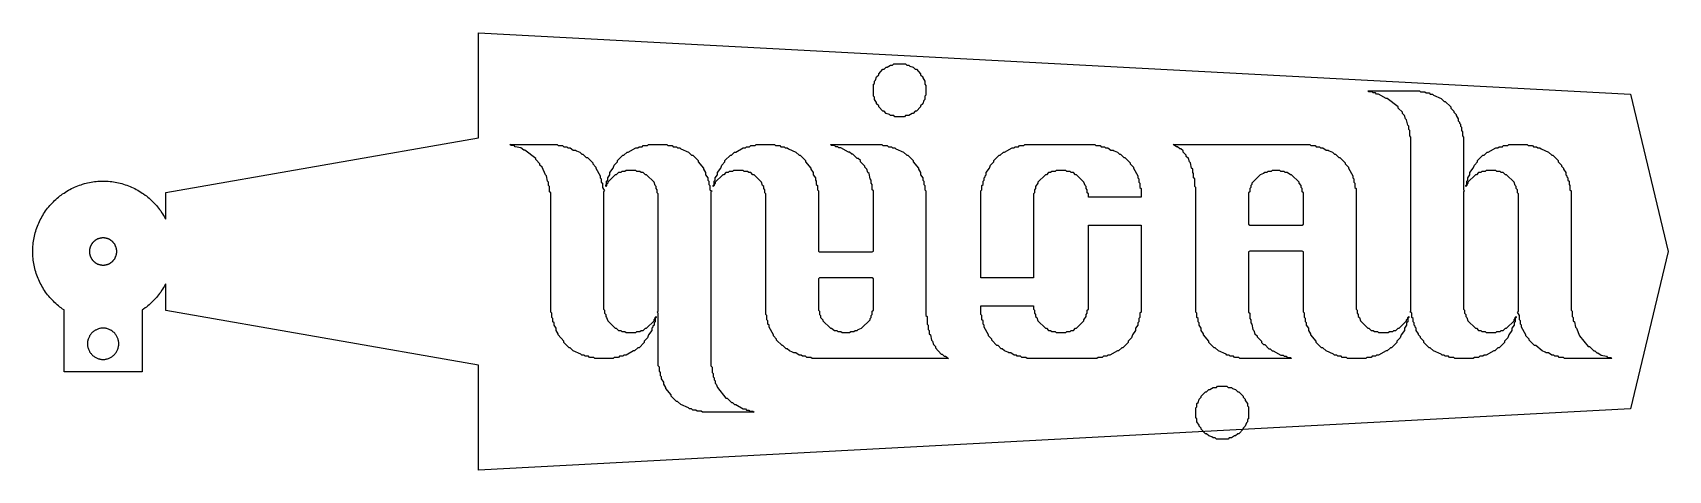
# Model space of a CAD drawing. Header units: millimetres. Extents: x -4 to 100, y -14 to 14.
import ezdxf

# ---------------------------------------------------------------- set-up
doc = ezdxf.new("R2010")
doc.units = ezdxf.units.MM
doc.layers.add('BLADE', color=7, linetype='Continuous')
doc.layers.add('NAME', color=1, linetype='Continuous')

msp = doc.modelspace()

# ---------------------------------------------------------------- linework, layer by layer
at = {"layer": 'BLADE'}
for points in [[(-2.5, -3.74), (-2.59, -3.68), (-2.68, -3.61), (-2.77, -3.55), (-2.85, -3.48), (-2.94, -3.41), (-3.02, -3.33), (-3.1, -3.26), (-3.18, -3.18), (-3.26, -3.1), (-3.33, -3.02), (-3.41, -2.94), (-3.48, -2.85), (-3.55, -2.77), (-3.61, -2.68), (-3.68, -2.59), (-3.74, -2.5), (-3.8, -2.41), (-3.86, -2.31), (-3.92, -2.22), (-3.97, -2.12), (-4.02, -2.02), (-4.07, -1.92), (-4.11, -1.82), (-4.16, -1.72), (-4.2, -1.62), (-4.24, -1.52), (-4.27, -1.41), (-4.31, -1.31), (-4.34, -1.2), (-4.37, -1.09), (-4.39, -0.99), (-4.41, -0.88), (-4.43, -0.77), (-4.45, -0.66), (-4.47, -0.55), (-4.48, -0.44), (-4.49, -0.33), (-4.49, -0.22), (-4.5, -0.11), (-4.5, 0), (-4.5, 0.11), (-4.49, 0.22), (-4.49, 0.33), (-4.48, 0.44), (-4.47, 0.55), (-4.45, 0.66), (-4.43, 0.77), (-4.41, 0.88), (-4.39, 0.99), (-4.37, 1.09), (-4.34, 1.2), (-4.31, 1.31), (-4.27, 1.41), (-4.24, 1.52), (-4.2, 1.62), (-4.16, 1.72), (-4.11, 1.82), (-4.07, 1.92), (-4.02, 2.02), (-3.97, 2.12), (-3.92, 2.22), (-3.86, 2.31), (-3.8, 2.41), (-3.74, 2.5), (-3.68, 2.59), (-3.61, 2.68), (-3.55, 2.77), (-3.48, 2.85), (-3.41, 2.94), (-3.33, 3.02), (-3.26, 3.1), (-3.18, 3.18), (-3.1, 3.26), (-3.02, 3.33), (-2.94, 3.41), (-2.85, 3.48), (-2.77, 3.55), (-2.68, 3.61), (-2.59, 3.68), (-2.5, 3.74), (-2.41, 3.8), (-2.31, 3.86), (-2.22, 3.92), (-2.12, 3.97), (-2.02, 4.02), (-1.92, 4.07), (-1.82, 4.11), (-1.72, 4.16), (-1.62, 4.2), (-1.52, 4.24), (-1.41, 4.27), (-1.31, 4.31), (-1.2, 4.34), (-1.09, 4.37), (-0.99, 4.39), (-0.88, 4.41), (-0.77, 4.43), (-0.66, 4.45), (-0.55, 4.47), (-0.44, 4.48), (-0.33, 4.49), (-0.22, 4.49), (-0.11, 4.5), (0, 4.5), (0.11, 4.5), (0.22, 4.49), (0.33, 4.49), (0.44, 4.48), (0.55, 4.47), (0.66, 4.45), (0.77, 4.43), (0.88, 4.41), (0.99, 4.39), (1.09, 4.37), (1.2, 4.34), (1.31, 4.31), (1.41, 4.27), (1.52, 4.24), (1.62, 4.2), (1.72, 4.16), (1.82, 4.11), (1.92, 4.07), (2.02, 4.02), (2.12, 3.97), (2.22, 3.92), (2.31, 3.86), (2.41, 3.8), (2.5, 3.74), (2.59, 3.68), (2.68, 3.61), (2.77, 3.55), (2.85, 3.48), (2.94, 3.41), (3.02, 3.33), (3.1, 3.26), (3.18, 3.18), (3.26, 3.1), (3.33, 3.02), (3.41, 2.94), (3.48, 2.85), (3.55, 2.77), (3.61, 2.68), (3.68, 2.59), (3.74, 2.5), (3.8, 2.41), (3.86, 2.31), (3.92, 2.22), (3.97, 2.12), (4, 2.06), (4, 3.78), (24, 7.26), (24, 13.99), (97.63, 10.07), (100.03, 0), (97.63, -10.07), (24, -13.99), (24, -7.26), (4, -3.78), (4, -2.06), (3.97, -2.12), (3.92, -2.22), (3.86, -2.31), (3.8, -2.41), (3.74, -2.5), (3.68, -2.59), (3.61, -2.68), (3.55, -2.77), (3.48, -2.85), (3.41, -2.94), (3.33, -3.02), (3.26, -3.1), (3.18, -3.18), (3.1, -3.26), (3.02, -3.33), (2.94, -3.41), (2.85, -3.48), (2.77, -3.55), (2.68, -3.61), (2.59, -3.68), (2.5, -3.74), (2.5, -3.74), (2.5, -7.7), (-2.5, -7.7), (-2.5, -3.74), (-2.5, -3.74)], [(0.87, 0.04), (0.87, 0.06), (0.87, 0.09), (0.86, 0.11), (0.86, 0.13), (0.86, 0.15), (0.85, 0.17), (0.85, 0.19), (0.84, 0.21), (0.84, 0.23), (0.83, 0.25), (0.83, 0.27), (0.82, 0.29), (0.81, 0.31), (0.8, 0.33), (0.8, 0.35), (0.79, 0.37), (0.78, 0.39), (0.77, 0.41), (0.76, 0.43), (0.75, 0.45), (0.74, 0.47), (0.72, 0.48), (0.71, 0.5), (0.7, 0.52), (0.69, 0.54), (0.67, 0.55), (0.66, 0.57), (0.64, 0.58), (0.63, 0.6), (0.62, 0.62), (0.6, 0.63), (0.58, 0.64), (0.57, 0.66), (0.55, 0.67), (0.54, 0.69), (0.52, 0.7), (0.5, 0.71), (0.48, 0.72), (0.47, 0.74), (0.45, 0.75), (0.43, 0.76), (0.41, 0.77), (0.39, 0.78), (0.37, 0.79), (0.35, 0.8), (0.33, 0.8), (0.31, 0.81), (0.29, 0.82), (0.27, 0.83), (0.25, 0.83), (0.23, 0.84), (0.21, 0.84), (0.19, 0.85), (0.17, 0.85), (0.15, 0.86), (0.13, 0.86), (0.11, 0.86), (0.09, 0.87), (0.06, 0.87), (0.04, 0.87), (0.02, 0.87), (0, 0.87), (-0.02, 0.87), (-0.04, 0.87), (-0.06, 0.87), (-0.09, 0.87), (-0.11, 0.86), (-0.13, 0.86), (-0.15, 0.86), (-0.17, 0.85), (-0.19, 0.85), (-0.21, 0.84), (-0.23, 0.84), (-0.25, 0.83), (-0.27, 0.83), (-0.29, 0.82), (-0.31, 0.81), (-0.33, 0.8), (-0.35, 0.8), (-0.37, 0.79), (-0.39, 0.78), (-0.41, 0.77), (-0.43, 0.76), (-0.45, 0.75), (-0.47, 0.74), (-0.48, 0.72), (-0.5, 0.71), (-0.52, 0.7), (-0.54, 0.69), (-0.55, 0.67), (-0.57, 0.66), (-0.58, 0.64), (-0.6, 0.63), (-0.62, 0.62), (-0.63, 0.6), (-0.64, 0.58), (-0.66, 0.57), (-0.67, 0.55), (-0.69, 0.54), (-0.7, 0.52), (-0.71, 0.5), (-0.72, 0.48), (-0.74, 0.47), (-0.75, 0.45), (-0.76, 0.43), (-0.77, 0.41), (-0.78, 0.39), (-0.79, 0.37), (-0.8, 0.35), (-0.8, 0.33), (-0.81, 0.31), (-0.82, 0.29), (-0.83, 0.27), (-0.83, 0.25), (-0.84, 0.23), (-0.84, 0.21), (-0.85, 0.19), (-0.85, 0.17), (-0.86, 0.15), (-0.86, 0.13), (-0.86, 0.11), (-0.87, 0.09), (-0.87, 0.06), (-0.87, 0.04), (-0.87, 0.02), (-0.87, 0), (-0.87, -0.02), (-0.87, -0.04), (-0.87, -0.06), (-0.87, -0.09), (-0.86, -0.11), (-0.86, -0.13), (-0.86, -0.15), (-0.85, -0.17), (-0.85, -0.19), (-0.84, -0.21), (-0.84, -0.23), (-0.83, -0.25), (-0.83, -0.27), (-0.82, -0.29), (-0.81, -0.31), (-0.8, -0.33), (-0.8, -0.35), (-0.79, -0.37), (-0.78, -0.39), (-0.77, -0.41), (-0.76, -0.43), (-0.75, -0.45), (-0.74, -0.47), (-0.72, -0.48), (-0.71, -0.5), (-0.7, -0.52), (-0.69, -0.54), (-0.67, -0.55), (-0.66, -0.57), (-0.64, -0.58), (-0.63, -0.6), (-0.62, -0.62), (-0.6, -0.63), (-0.58, -0.64), (-0.57, -0.66), (-0.55, -0.67), (-0.54, -0.69), (-0.52, -0.7), (-0.5, -0.71), (-0.48, -0.72), (-0.47, -0.74), (-0.45, -0.75), (-0.43, -0.76), (-0.41, -0.77), (-0.39, -0.78), (-0.37, -0.79), (-0.35, -0.8), (-0.33, -0.8), (-0.31, -0.81), (-0.29, -0.82), (-0.27, -0.83), (-0.25, -0.83), (-0.23, -0.84), (-0.21, -0.84), (-0.19, -0.85), (-0.17, -0.85), (-0.15, -0.86), (-0.13, -0.86), (-0.11, -0.86), (-0.09, -0.87), (-0.06, -0.87), (-0.04, -0.87), (-0.02, -0.87), (0, -0.87), (0.02, -0.87), (0.04, -0.87), (0.06, -0.87), (0.09, -0.87), (0.11, -0.86), (0.13, -0.86), (0.15, -0.86), (0.17, -0.85), (0.19, -0.85), (0.21, -0.84), (0.23, -0.84), (0.25, -0.83), (0.27, -0.83), (0.29, -0.82), (0.31, -0.81), (0.33, -0.8), (0.35, -0.8), (0.37, -0.79), (0.39, -0.78), (0.41, -0.77), (0.43, -0.76), (0.45, -0.75), (0.47, -0.74), (0.48, -0.72), (0.5, -0.71), (0.52, -0.7), (0.54, -0.69), (0.55, -0.67), (0.57, -0.66), (0.58, -0.64), (0.6, -0.63), (0.62, -0.62), (0.63, -0.6), (0.64, -0.58), (0.66, -0.57), (0.67, -0.55), (0.69, -0.54), (0.7, -0.52), (0.71, -0.5), (0.72, -0.48), (0.74, -0.47), (0.75, -0.45), (0.76, -0.43), (0.77, -0.41), (0.78, -0.39), (0.79, -0.37), (0.8, -0.35), (0.8, -0.33), (0.81, -0.31), (0.82, -0.29), (0.83, -0.27), (0.83, -0.25), (0.84, -0.23), (0.84, -0.21), (0.85, -0.19), (0.85, -0.17), (0.86, -0.15), (0.86, -0.13), (0.86, -0.11), (0.87, -0.09), (0.87, -0.06), (0.87, -0.04), (0.87, -0.02), (0.87, 0), (0.87, 0.02), (0.87, 0.04)], [(1, -5.85), (1, -5.8), (0.99, -5.75), (0.98, -5.7), (0.97, -5.66), (0.96, -5.61), (0.94, -5.56), (0.92, -5.52), (0.9, -5.47), (0.88, -5.43), (0.86, -5.39), (0.83, -5.34), (0.8, -5.3), (0.77, -5.27), (0.74, -5.23), (0.71, -5.19), (0.67, -5.16), (0.63, -5.13), (0.6, -5.1), (0.56, -5.07), (0.51, -5.04), (0.47, -5.02), (0.43, -5), (0.38, -4.98), (0.34, -4.96), (0.29, -4.94), (0.24, -4.93), (0.2, -4.92), (0.15, -4.91), (0.1, -4.9), (0.05, -4.9), (0, -4.9), (-0.05, -4.9), (-0.1, -4.9), (-0.15, -4.91), (-0.2, -4.92), (-0.24, -4.93), (-0.29, -4.94), (-0.34, -4.96), (-0.38, -4.98), (-0.43, -5), (-0.47, -5.02), (-0.51, -5.04), (-0.56, -5.07), (-0.6, -5.1), (-0.63, -5.13), (-0.67, -5.16), (-0.71, -5.19), (-0.74, -5.23), (-0.77, -5.27), (-0.8, -5.3), (-0.83, -5.34), (-0.86, -5.39), (-0.88, -5.43), (-0.9, -5.47), (-0.92, -5.52), (-0.94, -5.56), (-0.96, -5.61), (-0.97, -5.66), (-0.98, -5.7), (-0.99, -5.75), (-1, -5.8), (-1, -5.85), (-1, -5.9), (-1, -5.95), (-1, -6), (-0.99, -6.05), (-0.98, -6.1), (-0.97, -6.14), (-0.96, -6.19), (-0.94, -6.24), (-0.92, -6.28), (-0.9, -6.33), (-0.88, -6.37), (-0.86, -6.41), (-0.83, -6.46), (-0.8, -6.5), (-0.77, -6.53), (-0.74, -6.57), (-0.71, -6.61), (-0.67, -6.64), (-0.63, -6.67), (-0.6, -6.7), (-0.56, -6.73), (-0.51, -6.76), (-0.47, -6.78), (-0.43, -6.8), (-0.38, -6.82), (-0.34, -6.84), (-0.29, -6.86), (-0.24, -6.87), (-0.2, -6.88), (-0.15, -6.89), (-0.1, -6.9), (-0.05, -6.9), (0, -6.9), (0.05, -6.9), (0.1, -6.9), (0.15, -6.89), (0.2, -6.88), (0.24, -6.87), (0.29, -6.86), (0.34, -6.84), (0.38, -6.82), (0.43, -6.8), (0.47, -6.78), (0.51, -6.76), (0.56, -6.73), (0.6, -6.7), (0.63, -6.67), (0.67, -6.64), (0.71, -6.61), (0.74, -6.57), (0.77, -6.53), (0.8, -6.5), (0.83, -6.46), (0.86, -6.41), (0.88, -6.37), (0.9, -6.33), (0.92, -6.28), (0.94, -6.24), (0.96, -6.19), (0.97, -6.14), (0.98, -6.1), (0.99, -6.05), (1, -6), (1, -5.95), (1, -5.9), (1, -5.85)]]:
    msp.add_lwpolyline(points, close=True, dxfattribs=at)
at = {"layer": 'NAME'}
for points in [[(50.53, 11.99), (51.29, 11.99), (51.36, 11.92), (51.49, 11.92), (51.56, 11.85), (51.77, 11.78), (51.91, 11.65), (51.98, 11.65), (52.25, 11.37), (52.25, 11.3), (52.39, 11.17), (52.39, 11.1), (52.52, 10.89), (52.52, 10.69), (52.59, 10.62), (52.59, 10), (52.52, 9.93), (52.52, 9.72), (52.46, 9.65), (52.39, 9.45), (52.25, 9.31), (52.25, 9.24), (51.98, 8.97), (51.91, 8.97), (51.77, 8.83), (51.7, 8.83), (51.49, 8.69), (51.29, 8.69), (51.22, 8.62), (50.6, 8.62), (50.53, 8.69), (50.33, 8.69), (50.26, 8.76), (50.05, 8.83), (49.91, 8.97), (49.84, 8.97), (49.57, 9.24), (49.57, 9.31), (49.43, 9.45), (49.43, 9.52), (49.3, 9.72), (49.3, 9.86), (49.23, 9.93), (49.23, 10.69), (49.3, 10.75), (49.3, 10.89), (49.36, 10.96), (49.43, 11.17), (49.57, 11.3), (49.57, 11.37), (49.84, 11.65), (49.91, 11.65), (50.05, 11.78), (50.12, 11.78), (50.33, 11.92), (50.46, 11.92), (50.53, 11.99)], [(80.84, 10.27), (84.13, 10.27), (84.2, 10.2), (84.48, 10.2), (84.55, 10.14), (84.75, 10.14), (84.82, 10.07), (84.96, 10.07), (85.03, 10), (85.51, 9.79), (85.72, 9.59), (85.78, 9.59), (86.13, 9.24), (86.13, 9.17), (86.33, 8.97), (86.33, 8.9), (86.47, 8.76), (86.47, 8.69), (86.61, 8.49), (86.61, 8.35), (86.68, 8.28), (86.68, 8.21), (86.75, 8.14), (86.75, 8.01), (86.81, 7.94), (86.81, 7.73), (86.88, 7.66), (86.88, 7.39), (86.95, 7.32), (86.95, 3.95), (87.02, 3.88), (86.95, 3.81), (86.95, -3.68), (87.02, -3.75), (87.02, -3.95), (87.09, -4.02), (87.09, -4.16), (87.16, -4.23), (87.23, -4.43), (87.71, -4.91), (87.78, -4.91), (87.91, -5.05), (88.05, -5.05), (88.12, -5.12), (88.33, -5.12), (88.39, -5.19), (89.01, -5.19), (89.08, -5.12), (89.29, -5.12), (89.36, -5.05), (89.49, -5.05), (89.63, -4.91), (89.7, -4.91), (90.18, -4.43), (90.18, -4.36), (90.25, -4.29), (90.25, -4.5), (90.18, -4.57), (90.18, -4.71), (90.04, -4.91), (90.04, -5.05), (89.84, -5.33), (89.77, -5.53), (89.56, -5.74), (89.56, -5.81), (89.22, -6.15), (89.15, -6.15), (88.94, -6.36), (88.88, -6.36), (88.39, -6.63), (88.26, -6.63), (88.19, -6.7), (87.98, -6.7), (87.91, -6.77), (87.64, -6.77), (87.57, -6.84), (86.4, -6.84), (86.33, -6.77), (86.06, -6.77), (85.99, -6.7), (85.78, -6.7), (85.72, -6.63), (85.58, -6.63), (85.51, -6.56), (85.03, -6.36), (84.82, -6.15), (84.75, -6.15), (84.41, -5.81), (84.41, -5.74), (84.2, -5.53), (84.2, -5.46), (84.07, -5.33), (84.07, -5.26), (83.93, -5.05), (83.93, -4.91), (83.86, -4.84), (83.86, -4.78), (83.79, -4.71), (83.79, -4.57), (83.72, -4.5), (83.72, -4.29), (83.65, -4.23), (83.65, -3.95), (83.58, -3.88), (83.52, -3.88), (83.58, -3.81), (83.58, 7.32), (83.52, 7.39), (83.52, 7.73), (83.45, 7.8), (83.45, 8.01), (83.38, 8.07), (83.31, 8.42), (83.24, 8.49), (83.17, 8.69), (83.04, 8.83), (83.04, 8.9), (82.76, 9.17), (82.76, 9.24), (82.07, 9.79), (82, 9.79), (81.52, 10.07), (81.39, 10.07), (81.32, 10.14), (81.18, 10.14), (81.11, 10.2), (80.9, 10.2), (80.84, 10.27)], [(26, 6.84), (29.02, 6.84), (29.09, 6.77), (29.37, 6.77), (29.44, 6.7), (29.64, 6.7), (29.71, 6.63), (29.85, 6.63), (30.05, 6.49), (30.19, 6.49), (30.26, 6.43), (30.47, 6.36), (30.6, 6.22), (30.67, 6.22), (30.88, 6.01), (30.95, 6.01), (31.29, 5.67), (31.29, 5.6), (31.5, 5.39), (31.5, 5.33), (31.77, 4.84), (31.77, 4.71), (31.84, 4.64), (31.84, 4.43), (31.91, 4.36), (31.91, 4.09), (32.05, 3.88), (31.98, 3.81), (31.98, -3.68), (32.05, -3.75), (32.05, -3.95), (32.12, -4.02), (32.12, -4.16), (32.18, -4.23), (32.25, -4.43), (32.73, -4.91), (32.8, -4.91), (32.94, -5.05), (33.08, -5.05), (33.15, -5.12), (33.35, -5.12), (33.42, -5.19), (34.04, -5.19), (34.11, -5.12), (34.31, -5.12), (34.38, -5.05), (34.52, -5.05), (34.66, -4.91), (34.73, -4.91), (35.21, -4.43), (35.21, -4.36), (35.28, -4.29), (35.28, -4.5), (35.21, -4.57), (35.21, -4.71), (35.14, -4.78), (35.14, -4.84), (35.07, -4.91), (35.07, -5.05), (34.86, -5.33), (34.8, -5.53), (34.59, -5.74), (34.59, -5.81), (34.25, -6.15), (34.18, -6.15), (33.97, -6.36), (33.9, -6.36), (33.42, -6.63), (33.28, -6.63), (33.22, -6.7), (33.01, -6.7), (32.94, -6.77), (32.67, -6.77), (32.6, -6.84), (31.43, -6.84), (31.36, -6.77), (31.09, -6.77), (31.02, -6.7), (30.81, -6.7), (30.74, -6.63), (30.6, -6.63), (30.54, -6.56), (30.05, -6.36), (29.85, -6.15), (29.78, -6.15), (29.44, -5.81), (29.44, -5.74), (29.09, -5.33), (29.09, -5.26), (28.95, -5.05), (28.95, -4.91), (28.82, -4.71), (28.82, -4.57), (28.75, -4.5), (28.75, -4.29), (28.68, -4.23), (28.68, -3.95), (28.61, -3.88), (28.61, 3.75), (28.54, 3.81), (28.54, 4.16), (28.47, 4.23), (28.47, 4.43), (28.41, 4.5), (28.34, 4.84), (28.27, 4.91), (28.06, 5.39), (27.92, 5.53), (27.92, 5.6), (27.65, 5.88), (27.65, 5.94), (26.96, 6.49), (26.89, 6.49), (26.69, 6.63), (26.34, 6.7), (26.27, 6.77), (26.07, 6.77), (26, 6.84)], [(32.25, 4.57), (32.25, 4.71), (32.39, 4.91), (32.39, 5.05), (32.6, 5.33), (32.67, 5.53), (32.87, 5.74), (32.87, 5.81), (33.22, 6.15), (33.28, 6.15), (33.49, 6.36), (33.56, 6.36), (34.04, 6.63), (34.18, 6.63), (34.25, 6.7), (34.45, 6.7), (34.52, 6.77), (34.8, 6.77), (34.86, 6.84), (36.03, 6.84), (36.1, 6.77), (36.38, 6.77), (36.44, 6.7), (36.65, 6.7), (36.72, 6.63), (36.86, 6.63), (36.93, 6.56), (37.41, 6.36), (37.61, 6.15), (37.68, 6.15), (38.03, 5.81), (38.03, 5.74), (38.37, 5.33), (38.37, 5.26), (38.51, 5.05), (38.51, 4.91), (38.64, 4.71), (38.64, 4.57), (38.71, 4.5), (38.71, 4.29), (38.78, 4.23), (38.78, 3.95), (38.85, 3.88), (38.92, 3.88), (38.85, 3.81), (38.85, -7.32), (38.92, -7.39), (38.92, -7.73), (38.99, -7.8), (38.99, -8.01), (39.06, -8.07), (39.06, -8.21), (39.12, -8.28), (39.12, -8.42), (39.19, -8.49), (39.26, -8.69), (39.81, -9.38), (39.88, -9.38), (40.16, -9.65), (40.22, -9.65), (40.36, -9.79), (40.43, -9.79), (40.91, -10.07), (41.05, -10.07), (41.12, -10.14), (41.26, -10.14), (41.32, -10.2), (41.53, -10.2), (41.6, -10.27), (38.3, -10.27), (38.23, -10.2), (37.96, -10.2), (37.89, -10.14), (37.68, -10.14), (37.61, -10.07), (37.48, -10.07), (37.41, -10), (36.93, -9.79), (36.72, -9.59), (36.65, -9.59), (36.31, -9.24), (36.31, -9.17), (35.96, -8.76), (35.96, -8.69), (35.83, -8.49), (35.83, -8.35), (35.69, -8.14), (35.69, -8.01), (35.62, -7.94), (35.62, -7.73), (35.55, -7.66), (35.55, -7.39), (35.48, -7.32), (35.48, -3.95), (35.41, -3.88), (35.48, -3.81), (35.48, 3.68), (35.41, 3.75), (35.41, 3.95), (35.35, 4.02), (35.35, 4.16), (35.28, 4.23), (35.21, 4.43), (34.73, 4.91), (34.66, 4.91), (34.52, 5.05), (34.38, 5.05), (34.31, 5.12), (34.11, 5.12), (34.04, 5.19), (33.42, 5.19), (33.35, 5.12), (33.15, 5.12), (33.08, 5.05), (32.94, 5.05), (32.8, 4.91), (32.73, 4.91), (32.25, 4.43), (32.25, 4.36), (32.18, 4.29), (32.18, 4.5), (32.25, 4.57)], [(39.12, 4.57), (39.12, 4.71), (39.26, 4.91), (39.26, 5.05), (39.47, 5.33), (39.54, 5.53), (39.74, 5.74), (39.74, 5.81), (40.09, 6.15), (40.16, 6.15), (40.36, 6.36), (40.43, 6.36), (40.91, 6.63), (41.05, 6.63), (41.12, 6.7), (41.32, 6.7), (41.39, 6.77), (41.67, 6.77), (41.74, 6.84), (42.9, 6.84), (42.97, 6.77), (43.25, 6.77), (43.32, 6.7), (43.52, 6.7), (43.59, 6.63), (43.73, 6.63), (43.8, 6.56), (44.28, 6.36), (44.48, 6.15), (44.55, 6.15), (44.9, 5.81), (44.9, 5.74), (45.24, 5.33), (45.24, 5.26), (45.38, 5.05), (45.38, 4.91), (45.52, 4.71), (45.52, 4.57), (45.58, 4.5), (45.58, 4.29), (45.65, 4.23), (45.65, 3.95), (45.72, 3.88), (45.72, 0.03), (45.79, -0.03), (49.16, -0.03), (49.23, 0.03), (49.23, 3.88), (49.16, 3.95), (49.16, 4.29), (49.09, 4.36), (49.09, 4.57), (49.02, 4.64), (48.95, 4.98), (48.88, 5.05), (48.81, 5.26), (48.68, 5.39), (48.68, 5.46), (48.4, 5.74), (48.4, 5.81), (48.26, 5.94), (48.2, 5.94), (47.92, 6.22), (47.85, 6.22), (47.71, 6.36), (47.65, 6.36), (47.16, 6.63), (47.03, 6.63), (46.96, 6.7), (46.82, 6.7), (46.75, 6.77), (46.55, 6.77), (46.48, 6.84), (49.78, 6.84), (49.84, 6.77), (50.12, 6.77), (50.19, 6.7), (50.39, 6.7), (50.46, 6.63), (50.6, 6.63), (50.67, 6.56), (51.15, 6.36), (51.36, 6.15), (51.43, 6.15), (51.77, 5.81), (51.77, 5.74), (52.11, 5.33), (52.11, 5.26), (52.25, 5.05), (52.25, 4.91), (52.39, 4.71), (52.39, 4.57), (52.46, 4.5), (52.46, 4.29), (52.52, 4.23), (52.52, 3.95), (52.59, 3.88), (52.59, -4.09), (52.66, -4.16), (52.66, -4.64), (52.73, -4.71), (52.73, -4.98), (52.8, -5.05), (52.8, -5.26), (52.87, -5.33), (52.94, -5.67), (53.01, -5.74), (53.07, -5.94), (53.21, -6.08), (53.21, -6.15), (53.56, -6.56), (53.62, -6.56), (53.76, -6.7), (53.83, -6.7), (54.04, -6.84), (45.31, -6.84), (45.24, -6.77), (44.97, -6.77), (44.9, -6.7), (44.69, -6.7), (44.62, -6.63), (44.48, -6.63), (44.28, -6.49), (44.14, -6.49), (44.07, -6.43), (43.87, -6.36), (43.73, -6.22), (43.66, -6.22), (43.45, -6.01), (43.39, -6.01), (43.04, -5.67), (43.04, -5.6), (42.84, -5.39), (42.84, -5.33), (42.56, -4.84), (42.56, -4.71), (42.49, -4.64), (42.49, -4.43), (42.42, -4.36), (42.42, -4.09), (42.35, -4.02), (42.35, 3.68), (42.29, 3.75), (42.29, 3.95), (42.22, 4.02), (42.22, 4.16), (42.15, 4.23), (42.08, 4.43), (41.6, 4.91), (41.53, 4.91), (41.39, 5.05), (41.26, 5.05), (41.19, 5.12), (40.98, 5.12), (40.91, 5.19), (40.29, 5.19), (40.22, 5.12), (40.02, 5.12), (39.95, 5.05), (39.81, 5.05), (39.67, 4.91), (39.61, 4.91), (39.12, 4.43), (39.12, 4.36), (39.06, 4.29), (39.06, 4.5), (39.12, 4.57)], [(58.92, 6.84), (63.38, 6.84), (63.45, 6.77), (63.73, 6.77), (63.79, 6.7), (64, 6.7), (64.07, 6.63), (64.21, 6.63), (64.41, 6.49), (64.55, 6.49), (64.62, 6.43), (64.83, 6.36), (64.96, 6.22), (65.03, 6.22), (65.24, 6.01), (65.31, 6.01), (65.65, 5.67), (65.65, 5.6), (65.86, 5.39), (65.86, 5.33), (66.13, 4.84), (66.13, 4.71), (66.2, 4.64), (66.2, 4.43), (66.27, 4.36), (66.27, 4.09), (66.34, 4.02), (66.34, 3.47), (62.97, 3.47), (62.97, 3.68), (62.9, 3.75), (62.9, 3.95), (62.83, 4.02), (62.83, 4.16), (62.76, 4.23), (62.69, 4.43), (62.21, 4.91), (62.15, 4.91), (62.01, 5.05), (61.87, 5.05), (61.8, 5.12), (61.6, 5.12), (61.53, 5.19), (60.91, 5.19), (60.84, 5.12), (60.63, 5.12), (60.56, 5.05), (60.43, 5.05), (60.29, 4.91), (60.22, 4.91), (59.74, 4.43), (59.74, 4.36), (59.6, 4.16), (59.6, 4.02), (59.53, 3.95), (59.53, 3.75), (59.47, 3.68), (59.47, -1.68), (56.1, -1.68), (56.1, 3.88), (56.17, 3.95), (56.17, 4.23), (56.24, 4.29), (56.24, 4.5), (56.3, 4.57), (56.3, 4.71), (56.37, 4.78), (56.37, 4.84), (56.44, 4.91), (56.44, 5.05), (56.65, 5.33), (56.72, 5.53), (56.92, 5.74), (56.92, 5.81), (57.27, 6.15), (57.33, 6.15), (57.54, 6.36), (57.61, 6.36), (58.09, 6.63), (58.23, 6.63), (58.3, 6.7), (58.5, 6.7), (58.57, 6.77), (58.85, 6.77), (58.92, 6.84)], [(68.4, 6.84), (77.13, 6.84), (77.19, 6.77), (77.47, 6.77), (77.54, 6.7), (77.74, 6.7), (77.81, 6.63), (77.95, 6.63), (78.16, 6.49), (78.29, 6.49), (78.36, 6.43), (78.57, 6.36), (78.71, 6.22), (78.77, 6.22), (78.98, 6.01), (79.05, 6.01), (79.39, 5.67), (79.39, 5.6), (79.6, 5.39), (79.6, 5.33), (79.87, 4.84), (79.87, 4.71), (79.94, 4.64), (79.94, 4.43), (80.01, 4.36), (80.01, 4.09), (80.08, 4.02), (80.08, -3.68), (80.15, -3.75), (80.15, -3.95), (80.22, -4.02), (80.22, -4.16), (80.29, -4.23), (80.36, -4.43), (80.84, -4.91), (80.9, -4.91), (81.04, -5.05), (81.18, -5.05), (81.25, -5.12), (81.45, -5.12), (81.52, -5.19), (82.14, -5.19), (82.21, -5.12), (82.42, -5.12), (82.49, -5.05), (82.62, -5.05), (82.76, -4.91), (82.83, -4.91), (83.31, -4.43), (83.31, -4.36), (83.38, -4.29), (83.38, -4.5), (83.31, -4.57), (83.31, -4.71), (83.17, -4.91), (83.17, -5.05), (82.97, -5.33), (82.9, -5.53), (82.69, -5.74), (82.69, -5.81), (82.35, -6.15), (82.28, -6.15), (82.07, -6.36), (82, -6.36), (81.52, -6.63), (81.39, -6.63), (81.32, -6.7), (81.11, -6.7), (81.04, -6.77), (80.77, -6.77), (80.7, -6.84), (79.53, -6.84), (79.46, -6.77), (79.19, -6.77), (79.12, -6.7), (78.91, -6.7), (78.84, -6.63), (78.71, -6.63), (78.64, -6.56), (78.16, -6.36), (77.95, -6.15), (77.88, -6.15), (77.54, -5.81), (77.54, -5.74), (77.19, -5.33), (77.19, -5.26), (77.06, -5.05), (77.06, -4.91), (76.92, -4.71), (76.92, -4.57), (76.85, -4.5), (76.85, -4.29), (76.78, -4.23), (76.78, -3.95), (76.71, -3.88), (76.71, -0.03), (76.64, 0.03), (73.28, 0.03), (73.21, -0.03), (73.21, -3.88), (73.28, -3.95), (73.28, -4.29), (73.35, -4.36), (73.35, -4.57), (73.41, -4.64), (73.48, -4.98), (73.55, -5.05), (73.62, -5.26), (73.76, -5.39), (73.76, -5.46), (74.03, -5.74), (74.03, -5.81), (74.17, -5.94), (74.24, -5.94), (74.51, -6.22), (74.58, -6.22), (74.72, -6.36), (74.79, -6.36), (75.27, -6.63), (75.41, -6.63), (75.48, -6.7), (75.61, -6.7), (75.68, -6.77), (75.89, -6.77), (75.96, -6.84), (72.66, -6.84), (72.59, -6.77), (72.32, -6.77), (72.25, -6.7), (72.04, -6.7), (71.97, -6.63), (71.83, -6.63), (71.77, -6.56), (71.28, -6.36), (71.08, -6.15), (71.01, -6.15), (70.67, -5.81), (70.67, -5.74), (70.32, -5.33), (70.32, -5.26), (70.18, -5.05), (70.18, -4.91), (70.05, -4.71), (70.05, -4.57), (69.98, -4.5), (69.98, -4.29), (69.91, -4.23), (69.91, -3.95), (69.84, -3.88), (69.84, 4.09), (69.77, 4.16), (69.77, 4.64), (69.7, 4.71), (69.7, 4.98), (69.64, 5.05), (69.64, 5.26), (69.57, 5.33), (69.5, 5.67), (69.43, 5.74), (69.36, 5.94), (69.22, 6.08), (69.22, 6.15), (69.02, 6.36), (69.02, 6.43), (68.88, 6.56), (68.81, 6.56), (68.67, 6.7), (68.6, 6.7), (68.4, 6.84)], [(87.23, 4.57), (87.23, 4.71), (87.36, 4.91), (87.36, 5.05), (87.57, 5.33), (87.64, 5.53), (87.85, 5.74), (87.85, 5.81), (88.19, 6.15), (88.26, 6.15), (88.46, 6.36), (88.53, 6.36), (89.01, 6.63), (89.15, 6.63), (89.22, 6.7), (89.43, 6.7), (89.49, 6.77), (89.77, 6.77), (89.84, 6.84), (91.01, 6.84), (91.07, 6.77), (91.35, 6.77), (91.42, 6.7), (91.62, 6.7), (91.69, 6.63), (91.83, 6.63), (91.9, 6.56), (92.38, 6.36), (92.59, 6.15), (92.66, 6.15), (93, 5.81), (93, 5.74), (93.21, 5.53), (93.21, 5.46), (93.34, 5.33), (93.34, 5.26), (93.48, 5.05), (93.48, 4.91), (93.55, 4.84), (93.55, 4.78), (93.62, 4.71), (93.62, 4.57), (93.69, 4.5), (93.69, 4.29), (93.75, 4.23), (93.75, 3.95), (93.82, 3.88), (93.82, -3.75), (93.89, -3.81), (93.89, -4.16), (93.96, -4.23), (93.96, -4.43), (94.03, -4.5), (94.1, -4.84), (94.17, -4.91), (94.37, -5.39), (94.92, -6.08), (94.99, -6.08), (95.27, -6.36), (95.34, -6.36), (95.47, -6.49), (95.54, -6.49), (95.75, -6.63), (96.09, -6.7), (96.16, -6.77), (96.37, -6.77), (96.43, -6.84), (93.41, -6.84), (93.34, -6.77), (93.07, -6.77), (93, -6.7), (92.79, -6.7), (92.72, -6.63), (92.59, -6.63), (92.38, -6.49), (92.24, -6.49), (92.17, -6.43), (91.97, -6.36), (91.56, -6.01), (91.49, -6.01), (91.14, -5.67), (91.14, -5.6), (90.94, -5.39), (90.94, -5.33), (90.66, -4.84), (90.66, -4.71), (90.59, -4.64), (90.59, -4.43), (90.53, -4.36), (90.53, -4.09), (90.39, -3.88), (90.46, -3.81), (90.46, 3.68), (90.39, 3.75), (90.39, 3.95), (90.32, 4.02), (90.32, 4.16), (90.25, 4.23), (90.18, 4.43), (89.7, 4.91), (89.63, 4.91), (89.49, 5.05), (89.36, 5.05), (89.29, 5.12), (89.08, 5.12), (89.01, 5.19), (88.39, 5.19), (88.33, 5.12), (88.12, 5.12), (88.05, 5.05), (87.91, 5.05), (87.78, 4.91), (87.71, 4.91), (87.23, 4.43), (87.23, 4.36), (87.16, 4.29), (87.16, 4.5), (87.23, 4.57)], [(32.12, 4.16), (32.12, 4.23), (32.18, 4.29), (32.18, 4.23), (32.12, 4.16)], [(38.99, 4.16), (38.99, 4.23), (39.06, 4.29), (39.06, 4.23), (38.99, 4.16)], [(74.38, 5.05), (74.24, 5.05), (74.17, 4.98), (73.96, 4.91), (73.41, 4.36), (73.41, 4.29), (73.35, 4.23), (73.35, 4.09), (73.28, 4.02), (73.28, 3.81), (73.21, 3.75), (73.21, 1.75), (73.28, 1.68), (76.64, 1.68), (76.71, 1.75), (76.71, 3.75), (76.64, 3.81), (76.64, 4.02), (76.58, 4.09), (76.58, 4.23), (76.44, 4.36), (76.44, 4.43), (75.96, 4.91), (75.89, 4.91), (75.68, 5.05), (75.54, 5.05), (75.48, 5.12), (75.27, 5.12), (75.2, 5.19), (74.72, 5.19), (74.65, 5.12), (74.45, 5.12), (74.38, 5.05)], [(87.09, 4.16), (87.09, 4.23), (87.16, 4.29), (87.16, 4.23), (87.09, 4.16)], [(62.97, 1.68), (66.34, 1.68), (66.34, -3.88), (66.27, -3.95), (66.27, -4.23), (66.2, -4.29), (66.2, -4.5), (66.13, -4.57), (66.13, -4.71), (65.99, -4.91), (65.99, -5.05), (65.79, -5.33), (65.72, -5.53), (65.51, -5.74), (65.51, -5.81), (65.17, -6.15), (65.1, -6.15), (64.89, -6.36), (64.83, -6.36), (64.34, -6.63), (64.21, -6.63), (64.14, -6.7), (63.93, -6.7), (63.86, -6.77), (63.59, -6.77), (63.52, -6.84), (59.05, -6.84), (58.98, -6.77), (58.71, -6.77), (58.64, -6.7), (58.43, -6.7), (58.37, -6.63), (58.23, -6.63), (58.02, -6.49), (57.88, -6.49), (57.82, -6.43), (57.61, -6.36), (57.47, -6.22), (57.4, -6.22), (57.2, -6.01), (57.13, -6.01), (56.79, -5.67), (56.79, -5.6), (56.58, -5.39), (56.58, -5.33), (56.3, -4.84), (56.3, -4.71), (56.24, -4.64), (56.24, -4.43), (56.17, -4.36), (56.17, -4.09), (56.1, -4.02), (56.1, -3.47), (59.47, -3.47), (59.47, -3.68), (59.53, -3.75), (59.53, -3.95), (59.6, -4.02), (59.6, -4.16), (59.67, -4.23), (59.74, -4.43), (60.22, -4.91), (60.29, -4.91), (60.43, -5.05), (60.56, -5.05), (60.63, -5.12), (60.84, -5.12), (60.91, -5.19), (61.53, -5.19), (61.6, -5.12), (61.8, -5.12), (61.87, -5.05), (62.01, -5.05), (62.15, -4.91), (62.21, -4.91), (62.69, -4.43), (62.69, -4.36), (62.83, -4.16), (62.83, -4.02), (62.9, -3.95), (62.9, -3.75), (62.97, -3.68), (62.97, 1.68)], [(45.72, -1.75), (45.72, -3.75), (45.79, -3.81), (45.79, -4.02), (45.86, -4.09), (45.86, -4.23), (46, -4.36), (46, -4.43), (46.48, -4.91), (46.55, -4.91), (46.75, -5.05), (46.89, -5.05), (46.96, -5.12), (47.16, -5.12), (47.23, -5.19), (47.71, -5.19), (47.78, -5.12), (47.99, -5.12), (48.06, -5.05), (48.2, -5.05), (48.26, -4.98), (48.47, -4.91), (49.02, -4.36), (49.02, -4.29), (49.09, -4.23), (49.09, -4.09), (49.16, -4.02), (49.16, -3.81), (49.23, -3.75), (49.23, -1.75), (49.16, -1.68), (45.79, -1.68), (45.72, -1.75)], [(35.28, -4.29), (35.28, -4.23), (35.35, -4.16), (35.35, -4.23), (35.28, -4.29)], [(83.38, -4.29), (83.38, -4.23), (83.45, -4.16), (83.45, -4.23), (83.38, -4.29)], [(90.25, -4.29), (90.25, -4.23), (90.32, -4.16), (90.32, -4.23), (90.25, -4.29)], [(71.22, -8.62), (71.83, -8.62), (71.9, -8.69), (72.11, -8.69), (72.18, -8.76), (72.38, -8.83), (72.52, -8.97), (72.59, -8.97), (72.86, -9.24), (72.86, -9.31), (73, -9.45), (73, -9.52), (73.14, -9.72), (73.14, -9.86), (73.21, -9.93), (73.21, -10.69), (73.14, -10.75), (73.14, -10.89), (73.07, -10.96), (73, -11.17), (72.86, -11.3), (72.86, -11.37), (72.59, -11.65), (72.52, -11.65), (72.38, -11.78), (72.32, -11.78), (72.11, -11.92), (71.97, -11.92), (71.9, -11.99), (71.15, -11.99), (71.08, -11.92), (70.94, -11.92), (70.87, -11.85), (70.67, -11.78), (70.53, -11.65), (70.46, -11.65), (70.18, -11.37), (70.18, -11.3), (70.05, -11.17), (70.05, -11.1), (69.91, -10.89), (69.91, -10.69), (69.84, -10.62), (69.84, -10), (69.91, -9.93), (69.91, -9.72), (69.98, -9.65), (70.05, -9.45), (70.18, -9.31), (70.18, -9.24), (70.46, -8.97), (70.53, -8.97), (70.67, -8.83), (70.73, -8.83), (70.94, -8.69), (71.15, -8.69), (71.22, -8.62)]]:
    msp.add_lwpolyline(points, close=True, dxfattribs=at)

doc.saveas('drawing.dxf')
